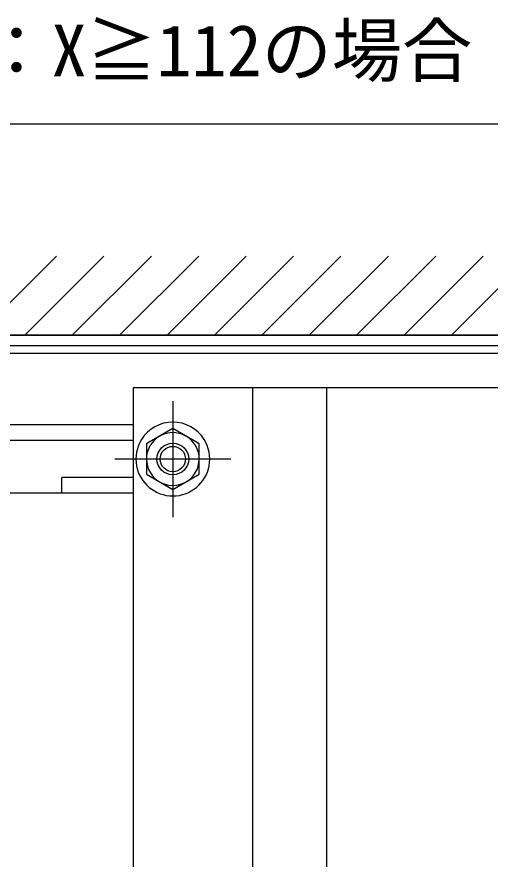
# Model space of a CAD drawing. Units: millimetres, scale not verified. Extents: x -875 to 875, y -1304 to 1297.
# Drawn here: x 447.5 to 537.3, y 421.9 to 583.1 of the extents above; entities that cross this region are included whole.
import ezdxf
from ezdxf.enums import TextEntityAlignment as Align

# ---------------------------------------------------------------- set-up
doc = ezdxf.new("R2010")
doc.units = ezdxf.units.MM
doc.header["$LTSCALE"] = 8
for name, color, linetype in [('0-5_YKK_12', 2, 'Continuous'), ('0-6_YKK_13', 4, 'Continuous'), ('0-8_YKK_D', 6, 'Continuous'), ('0-A_YSS_K', 3, 'Continuous')]:
    doc.layers.add(name, color=color, linetype=linetype)
doc.styles.add('ＭＳ ゴシック', font='')
doc.styles.get('ＭＳ ゴシック').set_extended_font_data('MS Gothic')

msp = doc.modelspace()

# ---------------------------------------------------------------- linework, layer by layer
at = {"layer": '0-5_YKK_12'}
for p, q in [((611, 522.8), (416, 522.8)), ((611, 520.8), (416, 520.8)), ((469.5, 512.8), (469.5, 421.918)), ((587.5, 512.8), (469.5, 512.8)), ((492.1, 512.8), (492.1, 421.918)), ((506.1, 512.8), (506.1, 421.918)), ((477, 510.3), (477, 488.3)), ((469.5, 505.8), (425, 505.8)), ((469.5, 502.8), (425, 502.8)), ((488, 499.3), (466, 499.3)), ((469.5, 495.8), (456, 495.8)), ((456, 492.8), (456, 495.8)), ((469.5, 492.8), (425, 492.8))]:
    msp.add_line(p, q, dxfattribs=at)
msp.add_lwpolyline([(611, 519.3), (426, 519.3), (426, 520.8)], dxfattribs=at)
at = {"layer": '0-6_YKK_13'}
for p, q in [((477, 505.073), (472.518, 502.485)), ((481.483, 502.485), (477, 505.073)), ((472.518, 502.485), (472, 502.187)), ((472.39, 502.412), (472, 502.187)), ((472, 502.187), (472, 497.308)), ((472, 502.187), (472, 497.435)), ((482, 502.187), (481.483, 502.485)), ((482, 502.187), (481.638, 502.396)), ((482, 497.435), (482, 502.187)), ((472, 497.435), (472, 496.413)), ((472, 497.308), (472, 496.413)), ((472, 496.413), (477, 493.526))]:
    msp.add_line(p, q, dxfattribs=at)
msp.add_lwpolyline([(477, 493.526), (482, 496.413), (482, 497.435)], dxfattribs=at)
for radius in [3, 2.4]:
    msp.add_circle((477, 499.3), radius, dxfattribs=at)
for radius, start, end in [(7, 32.11583, 147.88417), (7, 147.88417, 190.52433), (5, 37.3832, 142.6168), (5, 37.3832, 142.6168), (7, 349.47567, 32.11583), (5, 142.6168, 203.1324), (5, 142.6168, 203.1324), (5, 336.8676, 37.3832), (5, 336.8676, 37.3832), (7, 190.52433, 270), (5, 203.1324, 336.8676), (5, 203.1324, 336.8676), (7, 270, 349.47567)]:
    msp.add_arc((477, 499.3), radius, start, end, dxfattribs=at)
at = {"layer": '0-8_YKK_D'}
msp.add_lwpolyline([(594.28, 486.8), (593.905, 491.084), (587.63, 562.8), (398.989, 562.8)], dxfattribs=at)
at = {"layer": '0-A_YSS_K'}
for p, q in [((439.978, 522.8), (454.978, 537.8)), ((448.958, 522.8), (463.958, 537.8)), ((457.938, 522.8), (472.938, 537.8)), ((466.918, 522.8), (481.918, 537.8)), ((475.899, 522.8), (490.899, 537.8)), ((484.879, 522.8), (499.879, 537.8)), ((493.859, 522.8), (508.859, 537.8)), ((502.839, 522.8), (517.839, 537.8)), ((511.82, 522.8), (526.82, 537.8)), ((520.8, 522.8), (535.8, 537.8)), ((529.78, 522.8), (544.78, 537.8))]:
    msp.add_line(p, q, dxfattribs=at)
msp.add_lwpolyline([(228.5, 522.8), (611, 522.8), (611, 559.255)], dxfattribs=at)

# ---------------------------------------------------------------- texts
at = {"layer": '0-8_YKK_D', "style": 'ＭＳ ゴシック'}
msp.add_text('補強材：X≧112の場合', height=9.751, dxfattribs=at).set_placement((400.817, 568.991), align=Align.BOTTOM_LEFT)

doc.saveas('drawing.dxf')
